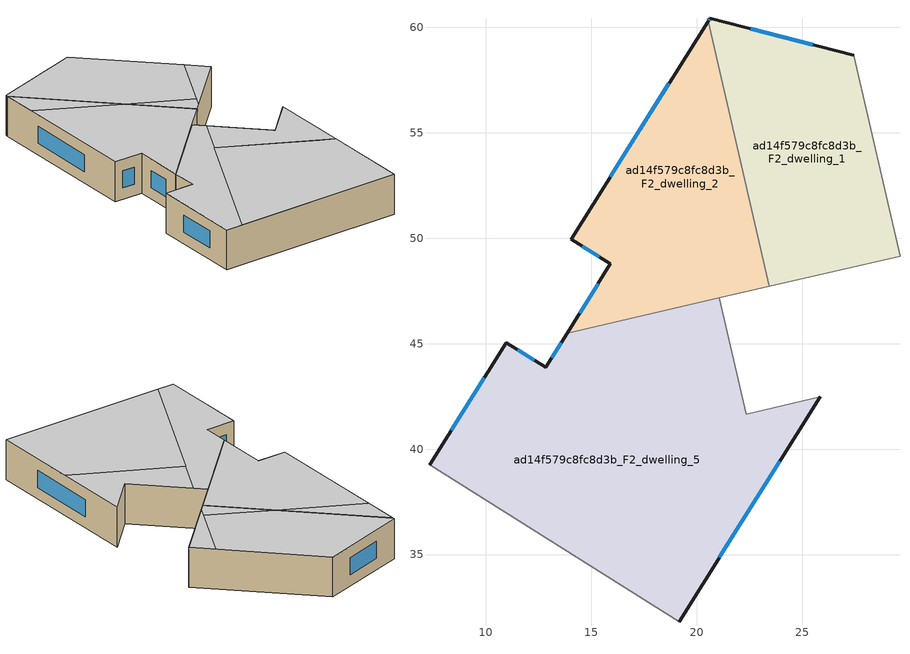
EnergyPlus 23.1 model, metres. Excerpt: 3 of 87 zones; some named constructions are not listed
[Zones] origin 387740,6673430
ad14f579c8fc8d3b_F2_dwelling_1
 floor to ad14f579c8fc8d3b_F1_dwelling_1 (EU_floor_Construction): 27.44,58.67 29.63,49.15 23.43,47.71 20.53,60.29 20.61,60.42 z6
 wall outside (EU_wall_Construction): 27.44,58.67 20.61,60.42 20.53,60.29 z6:9
 wall to ad14f579c8fc8d3b_F2_dwelling_2 (EU_wall_Construction): 20.53,60.29 23.43,47.71 z6:9
 wall to ad14f579c8fc8d3b_F2_dwelling_0 (EU_wall_Construction): 29.63,49.15 27.44,58.67 z6:9
 wall to ad14f579c8fc8d3b_F2_dwelling_4 (EU_wall_Construction): 23.43,47.71 29.63,49.15 z6:9
 window (EU_Window_Construction): 20.59,60.39 20.55,60.33 / 25.49,59.17 22.56,59.92 z6.86:8.14
 ceiling to ad14f579c8fc8d3b_F3_dwelling_3 (EU_floor_Construction): 29.63,49.15 29.22,50.92 24.09,47.87 z9
 ceiling to ad14f579c8fc8d3b_F3_dwelling_0 (EU_floor_Construction): 29.22,50.92 27.44,58.66 20.61,60.42 20.53,60.29 22.32,52.54 24.83,48.31 z9
 ceiling to ad14f579c8fc8d3b_F3_dwelling_1 (EU_floor_Construction): 24.83,48.31 22.32,52.54 23.43,47.72 24.09,47.87 z9
ad14f579c8fc8d3b_F2_dwelling_2
 floor to ad14f579c8fc8d3b_F1_dwelling_2 (EU_floor_Construction): 20.53,60.29 23.43,47.71 13.85,45.5 15.9,48.78 14.04,49.95 z6
 wall outside (EU_wall_Construction): 20.53,60.29 14.04,49.95 15.9,48.78 13.85,45.5 z6:9
 wall to ad14f579c8fc8d3b_F2_dwelling_5 (EU_wall_Construction): 13.85,45.5 21.07,47.17 z6:9
 wall to ad14f579c8fc8d3b_F2_dwelling_4 (EU_wall_Construction): 21.07,47.17 23.43,47.72 z6:9
 window (EU_Window_Construction): 15.32,47.84 14.44,46.44 / 14.57,49.62 15.37,49.11 / 18.68,57.34 15.89,52.9 z6.86:8.14
 ceiling to ad14f579c8fc8d3b_F3_dwelling_1 (EU_floor_Construction): 23.43,47.71 22.32,52.54 19.08,57.99 14.04,49.95 15.9,48.78 13.86,45.5 z9
 ceiling to ad14f579c8fc8d3b_F3_dwelling_0 (EU_floor_Construction): 22.32,52.54 20.53,60.29 19.08,57.99 z9
ad14f579c8fc8d3b_F2_dwelling_5
 floor to ad14f579c8fc8d3b_F1_dwelling_5 (EU_floor_Construction): 25.85,42.47 19.16,31.82 7.32,39.25 10.96,45.05 12.84,43.88 13.85,45.5 21.07,47.17 22.34,41.66 z6
 wall outside (EU_wall_Construction): 19.16,31.82 25.85,42.47 / 13.85,45.5 12.84,43.88 10.96,45.05 7.32,39.25 z6:9
 wall to ad14f579c8fc8d3b_F2_dwelling_4 (EU_wall_Construction): 25.85,42.47 22.34,41.66 21.07,47.17 z6:9
 wall adiabatic (EU_wall_Construction): 7.32,39.25 19.16,31.82 z6:9
 window (EU_Window_Construction): 21.07,34.86 23.94,39.43 / 9.92,43.39 8.36,40.91 / 12.3,44.21 11.5,44.71 / 13.56,45.04 13.13,44.34 z6.86:8.14
 ceiling to ad14f579c8fc8d3b_F3_dwelling_4 (EU_floor_Construction): 19.16,31.82 22.66,37.39 22.12,38.3 18.44,44.51 8.42,38.56 z9
 ceiling to ad14f579c8fc8d3b_F3_dwelling_1 (EU_floor_Construction): 21.3,46.21 21.07,47.17 13.86,45.5 12.84,43.88 10.96,45.05 7.32,39.25 8.42,38.56 z9
 ceiling to ad14f579c8fc8d3b_F3_dwelling_3 (EU_floor_Construction): 22.66,37.4 25.85,42.47 22.34,41.66 21.3,46.21 18.44,44.51 z9
[SCHEDULE:FILE] Column Number=1; Rows to Skip at Top=0; Number of Hours of Data=8760; Column Separator=Comma; Interpolate to Timestep=No; Minutes per Item=60; Adjust Schedule for Daylight Savings=Yes
Name | File
EU_Step8_GainSchedule_ad14f579c8fc8d3b_F4_dwelling_5_f000 | ../../schedules/ad14f579c8fc8d3b/ad14f579c8fc8d3b_F4_dwelling_5_f000_gain.csv
EU_Step8_GainSchedule_ad14f579c8fc8d3b_F4_dwelling_6_f000 | ../../schedules/ad14f579c8fc8d3b/ad14f579c8fc8d3b_F4_dwelling_6_f000_gain.csv
EU_Step8_GainSchedule_ad14f579c8fc8d3b_F4_dwelling_7_f000 | ../../schedules/ad14f579c8fc8d3b/ad14f579c8fc8d3b_F4_dwelling_7_f000_gain.csv
EU_Step8_GainSchedule_ad14f579c8fc8d3b_F4_dwelling_8_f000 | ../../schedules/ad14f579c8fc8d3b/ad14f579c8fc8d3b_F4_dwelling_8_f000_gain.csv
EU_Step8_GainSchedule_ad14f579c8fc8d3b_F4_dwelling_9_f000 | ../../schedules/ad14f579c8fc8d3b/ad14f579c8fc8d3b_F4_dwelling_9_f000_gain.csv
EU_Step8_GainSchedule_ad14f579c8fc8d3b_F4_dwelling_10_f000 | ../../schedules/ad14f579c8fc8d3b/ad14f579c8fc8d3b_F4_dwelling_10_f000_gain.csv
EU_Step8_GainSchedule_ad14f579c8fc8d3b_F4_dwelling_11_f000 | ../../schedules/ad14f579c8fc8d3b/ad14f579c8fc8d3b_F4_dwelling_11_f000_gain.csv
EU_Step8_GainSchedule_ad14f579c8fc8d3b_F4_dwelling_12_f000 | ../../schedules/ad14f579c8fc8d3b/ad14f579c8fc8d3b_F4_dwelling_12_f000_gain.csv
EU_Step8_GainSchedule_ad14f579c8fc8d3b_F4_dwelling_13_f000 | ../../schedules/ad14f579c8fc8d3b/ad14f579c8fc8d3b_F4_dwelling_13_f000_gain.csv
